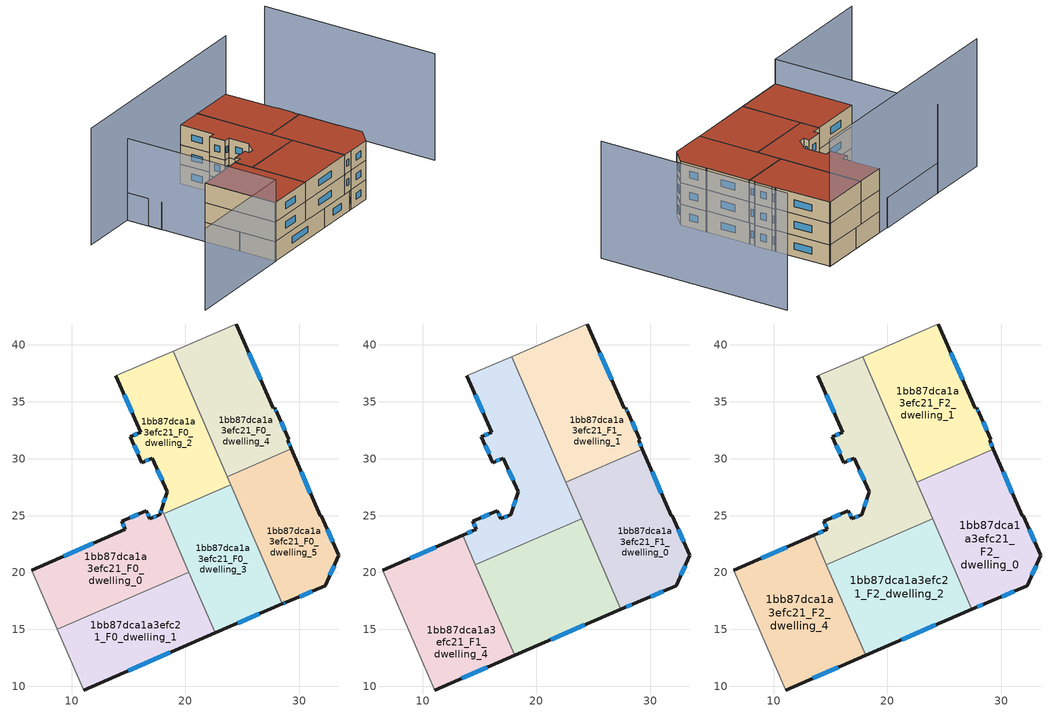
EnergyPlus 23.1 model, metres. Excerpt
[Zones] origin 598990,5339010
1bb87dca1a3efc21_F0_dwelling_0
 floor ground (EU_floor_Construction): 17.9,25.6 20.31,20.01 8.74,15.03 6.5,20.2 14.71,23.78 14.41,24.52 16.57,25.45 16.88,24.71 17.73,25.08 z0
 wall outside (EU_wall_Construction): 17.9,25.6 17.73,25.08 16.88,24.71 16.57,25.45 14.41,24.52 14.71,23.78 6.5,20.2 z0:3
 wall to 1bb87dca1a3efc21_F0_dwelling_1 (EU_wall_Construction): 8.74,15.03 20.31,20.01 z0:3
 wall adiabatic (EU_wall_Construction): 6.5,20.2 8.74,15.03 z0:3
 wall to 1bb87dca1a3efc21_F0_dwelling_3 (EU_wall_Construction): 20.31,20.01 18.1,25.16 z0:3
 wall to 1bb87dca1a3efc21_F0_dwelling_2 (EU_wall_Construction): 18.1,25.16 17.9,25.6 z0:3
 window (EU_Window_Construction): 15.84,25.13 15.14,24.83 / 16.77,24.96 16.68,25.19 / 17.44,24.95 17.17,24.83 / 17.84,25.42 17.79,25.25 / 11.92,22.56 9.29,21.42 / 14.51,24.27 14.61,24.03 z1.02:1.98
1bb87dca1a3efc21_F0_dwelling_1
 floor ground (EU_floor_Construction): 20.31,20.01 22.61,14.68 11.06,9.67 8.74,15.03 z0
 wall outside (EU_wall_Construction): 11.06,9.67 22.61,14.68 z0:3
 wall adiabatic (EU_wall_Construction): 8.74,15.03 11.06,9.67 z0:3
 wall to 1bb87dca1a3efc21_F0_dwelling_3 (EU_wall_Construction): 22.61,14.68 20.31,20.01 z0:3
 window (EU_Window_Construction): 14.99,11.38 18.68,12.98 z1.02:1.98
1bb87dca1a3efc21_F0_dwelling_2
 floor ground (EU_floor_Construction): 18.94,39.46 24.01,27.7 18.1,25.16 17.9,25.6 18.39,27.09 17.07,30.06 16.18,29.67 15.17,31.94 16.06,32.33 13.88,37.29 z0
 wall outside (EU_wall_Construction): 13.88,37.29 16.06,32.33 15.17,31.94 16.18,29.67 17.07,30.06 18.39,27.09 17.9,25.6 z0:3
 wall to 1bb87dca1a3efc21_F0_dwelling_3 (EU_wall_Construction): 18.1,25.16 24.01,27.7 z0:3
 wall adiabatic (EU_wall_Construction): 18.94,39.46 13.88,37.29 z0:3
 wall to 1bb87dca1a3efc21_F0_dwelling_4 (EU_wall_Construction): 23.69,28.44 18.94,39.46 z0:3
 wall to 1bb87dca1a3efc21_F0_dwelling_5 (EU_wall_Construction): 24.01,27.7 23.69,28.44 z0:3
 window (EU_Window_Construction): 18.23,26.58 18.07,26.11 / 17.52,29.05 17.94,28.1 / 16.48,29.8 16.77,29.93 / 15.51,31.17 15.84,30.44 / 15.76,32.2 15.47,32.07 / 14.62,35.6 15.32,34.02 z1.02:1.98
1bb87dca1a3efc21_F0_dwelling_3
 floor ground (EU_floor_Construction): 24.01,27.7 28.51,17.25 22.61,14.68 18.1,25.16 z0
 wall outside (EU_wall_Construction): 22.61,14.68 28.51,17.25 z0:3
 wall to 1bb87dca1a3efc21_F0_dwelling_5 (EU_wall_Construction): 28.51,17.25 24.01,27.7 z0:3
 window (EU_Window_Construction): 24.62,15.56 26.5,16.37 z1.02:1.98
 ceiling adiabatic (EU_roof_Construction): 28.51,17.25 24.01,27.7 18.1,25.16 22.61,14.68 z3
1bb87dca1a3efc21_F0_dwelling_4
 floor ground (EU_floor_Construction): 24.45,41.84 27.74,34.44 27.84,34.48 28.06,34.01 29.1,31.73 28.99,31.62 29.32,30.86 23.69,28.44 18.94,39.46 24.42,41.82 z0
 wall outside (EU_wall_Construction): 29.32,30.86 28.99,31.62 29.1,31.73 28.06,34.01 27.84,34.48 27.74,34.44 24.45,41.84 z0:3
 wall to 1bb87dca1a3efc21_F0_dwelling_5 (EU_wall_Construction): 23.69,28.44 29.32,30.86 z0:3
 wall adiabatic (EU_wall_Construction): 24.45,41.84 24.42,41.82 18.94,39.46 z0:3
 window (EU_Window_Construction): 26.62,36.96 25.57,39.32 / 27.98,34.17 27.92,34.32 / 28.75,32.51 28.41,33.24 / 29.21,31.12 29.1,31.36 z1.02:1.98
1bb87dca1a3efc21_F0_dwelling_5
 floor ground (EU_floor_Construction): 29.32,30.86 31.84,24.98 31.93,24.97 33.48,21.51 32.31,18.83 28.88,17.37 28.87,17.4 28.51,17.25 23.69,28.44 z0
 wall outside (EU_wall_Construction): 28.51,17.25 28.87,17.4 28.88,17.37 32.31,18.83 33.48,21.51 31.93,24.97 31.84,24.98 29.32,30.86 z0:3
 window (EU_Window_Construction): 32.7,19.74 33.08,20.6 / 30.05,17.87 31.14,18.33 / 28.63,17.3 28.75,17.35 / 30.98,26.98 30.18,28.86 / 32.95,22.69 32.46,23.79 z1.02:1.98
1bb87dca1a3efc21_F1_dwelling_0
 floor to 1bb87dca1a3efc21_F0_dwelling_5 (EU_floor_Construction): 29.32,30.85 31.84,24.98 31.93,24.97 33.48,21.51 32.31,18.83 28.88,17.37 28.87,17.4 28.51,17.25 23.7,28.42 z3
 floor to 1bb87dca1a3efc21_F0_dwelling_2 (EU_floor_Construction): 23.7,28.42 24,27.7 22.89,27.22 22.58,27.94 z3
 floor adiabatic (EU_floor_Construction): 24,27.7 28.51,17.25 27.4,16.76 22.89,27.22 z3
 wall outside (EU_wall_Construction): 27.4,16.76 28.87,17.4 28.88,17.37 32.31,18.83 33.48,21.51 31.93,24.97 31.84,24.98 29.32,30.85 z3:6
 wall to 1bb87dca1a3efc21_F1_dwelling_1 (EU_wall_Construction): 29.32,30.85 22.58,27.94 z3:6
 wall to 1bb87dca1a3efc21_F1_dwelling_2 (EU_wall_Construction): 23.98,24.7 27.4,16.76 z3:6
 wall to 1bb87dca1a3efc21_F1_dwelling_3 (EU_wall_Construction): 22.58,27.94 23.98,24.7 z3:6
 window (EU_Window_Construction): 30.98,26.98 30.18,28.85 / 32.95,22.69 32.46,23.79 / 32.7,19.74 33.08,20.6 / 30.05,17.87 31.14,18.33 / 27.9,16.98 28.37,17.18 z4.02:4.98
1bb87dca1a3efc21_F1_dwelling_1
 floor outside (EU_floor_Construction): 29.32,30.86 29.32,30.85 23.69,28.44 z3
 floor to 1bb87dca1a3efc21_F0_dwelling_4 (EU_floor_Construction): 24.45,41.84 27.74,34.44 27.84,34.48 28.06,34.01 29.1,31.73 28.99,31.62 29.32,30.86 23.69,28.44 18.94,39.46 24.42,41.82 z3
 floor to 1bb87dca1a3efc21_F0_dwelling_2 (EU_floor_Construction): 18.94,39.46 23.69,28.44 23.7,28.42 22.58,27.94 17.82,38.98 z3
 floor to 1bb87dca1a3efc21_F0_dwelling_5 (EU_floor_Construction): 29.32,30.85 23.7,28.42 23.69,28.44 z3
 wall outside (EU_wall_Construction): 29.32,30.85 28.99,31.62 29.1,31.73 28.06,34.01 27.84,34.48 27.74,34.44 24.45,41.84 z3:6
 wall adiabatic (EU_wall_Construction): 24.45,41.84 24.42,41.82 17.82,38.99 z3:6
 wall to 1bb87dca1a3efc21_F1_dwelling_3 (EU_wall_Construction): 17.82,38.99 22.58,27.94 z3:6
 window (EU_Window_Construction): 26.62,36.96 25.57,39.32 / 27.98,34.17 27.92,34.32 / 28.75,32.51 28.41,33.24 / 29.21,31.11 29.11,31.36 z4.02:4.98
1bb87dca1a3efc21_F1_dwelling_2
 floor adiabatic (EU_floor_Construction): 23.98,24.7 27.4,16.76 22.61,14.68 19.18,22.64 z3
 floor to 1bb87dca1a3efc21_F0_dwelling_1 (EU_floor_Construction): 20.31,20.01 22.61,14.68 18.08,12.72 15.78,18.06 z3
 floor to 1bb87dca1a3efc21_F0_dwelling_0 (EU_floor_Construction): 19.18,22.64 20.31,20.01 15.78,18.06 14.65,20.68 z3
 wall outside (EU_wall_Construction): 18.08,12.72 27.4,16.76 z3:6
 wall to 1bb87dca1a3efc21_F1_dwelling_3 (EU_wall_Construction): 23.98,24.7 14.65,20.68 z3:6
 wall to 1bb87dca1a3efc21_F1_dwelling_4 (EU_wall_Construction): 14.65,20.68 18.08,12.72 z3:6
 window (EU_Window_Construction): 21.25,14.09 24.23,15.39 z4.02:4.98
1bb87dca1a3efc21_F1_dwelling_3
 floor to 1bb87dca1a3efc21_F0_dwelling_2 (EU_floor_Construction): 17.82,38.98 22.89,27.22 18.1,25.16 17.9,25.6 18.39,27.09 17.07,30.06 16.18,29.67 15.17,31.94 16.06,32.33 13.88,37.29 z3
 floor to 1bb87dca1a3efc21_F0_dwelling_0 (EU_floor_Construction): 17.9,25.6 19.18,22.64 14.65,20.68 13.53,23.27 14.71,23.78 14.41,24.52 16.57,25.45 16.88,24.71 17.73,25.08 z3
 floor adiabatic (EU_floor_Construction): 22.89,27.22 23.98,24.7 19.18,22.64 18.1,25.16 z3
 wall outside (EU_wall_Construction): 13.88,37.29 16.06,32.33 15.17,31.94 16.18,29.67 17.07,30.06 18.39,27.09 17.73,25.08 16.88,24.71 16.57,25.45 14.41,24.52 14.71,23.78 13.53,23.27 z3:6
 wall adiabatic (EU_wall_Construction): 17.82,38.99 13.88,37.29 z3:6
 wall to 1bb87dca1a3efc21_F1_dwelling_4 (EU_wall_Construction): 13.53,23.27 14.65,20.68 z3:6
 window (EU_Window_Construction): 14.31,23.61 13.93,23.44 / 14.51,24.27 14.61,24.03 / 15.84,25.13 15.14,24.83 / 16.77,24.96 16.68,25.19 / 17.44,24.95 17.17,24.83 / 18.17,26.4 17.95,25.76 / 17.52,29.05 17.94,28.1 / 16.48,29.8 16.77,29.93 / 15.51,31.17 15.84,30.44 / 15.76,32.2 15.47,32.07 / 14.62,35.6 15.32,34.02 z4.02:4.98
1bb87dca1a3efc21_F1_dwelling_4
 floor to 1bb87dca1a3efc21_F0_dwelling_0 (EU_floor_Construction): 13.53,23.27 15.78,18.06 8.74,15.03 6.5,20.2 z3
 floor to 1bb87dca1a3efc21_F0_dwelling_1 (EU_floor_Construction): 15.78,18.06 18.08,12.72 11.06,9.67 8.74,15.03 z3
 wall outside (EU_wall_Construction): 11.06,9.67 18.08,12.72 / 13.53,23.27 6.5,20.2 z3:6
 wall adiabatic (EU_wall_Construction): 6.5,20.2 11.06,9.67 z3:6
 window (EU_Window_Construction): 13.45,10.71 15.69,11.68 / 11.14,22.22 8.89,21.24 z4.02:4.98
1bb87dca1a3efc21_F2_dwelling_0
 floor to 1bb87dca1a3efc21_F1_dwelling_0 (EU_floor_Construction): 29.32,30.85 31.84,24.98 31.93,24.97 33.48,21.51 32.31,18.83 28.88,17.37 28.87,17.4 27.4,16.76 22.58,27.94 z6
 wall outside (EU_wall_Construction): 27.4,16.76 28.87,17.4 28.88,17.37 32.31,18.83 33.48,21.51 31.93,24.97 31.84,24.98 29.32,30.85 z6:9
 wall to 1bb87dca1a3efc21_F2_dwelling_1 (EU_wall_Construction): 29.32,30.85 22.58,27.94 z6:9
 wall to 1bb87dca1a3efc21_F2_dwelling_2 (EU_wall_Construction): 23.98,24.7 27.4,16.76 z6:9
 wall to 1bb87dca1a3efc21_F2_dwelling_3 (EU_wall_Construction): 22.58,27.94 23.98,24.7 z6:9
 window (EU_Window_Construction): 30.98,26.98 30.18,28.85 / 32.95,22.69 32.46,23.79 / 32.7,19.74 33.08,20.6 / 30.05,17.87 31.14,18.33 / 27.9,16.98 28.37,17.18 z7.02:7.98
 roof outside (EU_roof_Construction): 32.31,18.83 33.48,21.51 31.93,24.97 31.84,24.98 29.32,30.85 22.58,27.94 27.4,16.76 28.87,17.4 28.88,17.37 z9
1bb87dca1a3efc21_F2_dwelling_1
 floor to 1bb87dca1a3efc21_F1_dwelling_1 (EU_floor_Construction): 24.45,41.84 27.74,34.44 27.84,34.48 28.06,34.01 29.1,31.73 28.99,31.62 29.32,30.85 22.58,27.94 17.82,38.99 24.42,41.82 z6
 wall outside (EU_wall_Construction): 29.32,30.85 28.99,31.62 29.1,31.73 28.06,34.01 27.84,34.48 27.74,34.44 24.45,41.84 z6:9
 wall adiabatic (EU_wall_Construction): 24.45,41.84 24.42,41.82 17.82,38.99 z6:9
 wall to 1bb87dca1a3efc21_F2_dwelling_3 (EU_wall_Construction): 17.82,38.99 22.58,27.94 z6:9
 window (EU_Window_Construction): 26.62,36.96 25.57,39.32 / 27.98,34.17 27.92,34.32 / 28.75,32.51 28.41,33.24 / 29.21,31.11 29.11,31.36 z7.02:7.98
 roof outside (EU_roof_Construction): 29.32,30.85 28.99,31.62 29.1,31.73 28.06,34.01 27.84,34.48 27.74,34.44 24.45,41.84 24.42,41.82 17.82,38.99 22.58,27.94 z9
1bb87dca1a3efc21_F2_dwelling_2
 floor to 1bb87dca1a3efc21_F1_dwelling_2 (EU_floor_Construction): 23.98,24.7 27.4,16.76 18.08,12.72 14.65,20.68 z6
 wall outside (EU_wall_Construction): 18.08,12.72 27.4,16.76 z6:9
 wall to 1bb87dca1a3efc21_F2_dwelling_3 (EU_wall_Construction): 23.98,24.7 14.65,20.68 z6:9
 wall to 1bb87dca1a3efc21_F2_dwelling_4 (EU_wall_Construction): 14.65,20.68 18.08,12.72 z6:9
 window (EU_Window_Construction): 21.25,14.09 24.23,15.39 z7.02:7.98
 roof outside (EU_roof_Construction): 27.4,16.76 23.98,24.7 14.65,20.68 18.08,12.72 z9
1bb87dca1a3efc21_F2_dwelling_3
 floor to 1bb87dca1a3efc21_F1_dwelling_3 (EU_floor_Construction): 17.82,38.99 23.98,24.7 14.65,20.68 13.53,23.27 14.71,23.78 14.41,24.52 16.57,25.45 16.88,24.71 17.73,25.08 18.39,27.09 17.07,30.06 16.18,29.67 15.17,31.94 16.06,32.33 13.88,37.29 z6
 wall outside (EU_wall_Construction): 13.88,37.29 16.06,32.33 15.17,31.94 16.18,29.67 17.07,30.06 18.39,27.09 17.73,25.08 16.88,24.71 16.57,25.45 14.41,24.52 14.71,23.78 13.53,23.27 z6:9
 wall adiabatic (EU_wall_Construction): 17.82,38.99 13.88,37.29 z6:9
 wall to 1bb87dca1a3efc21_F2_dwelling_4 (EU_wall_Construction): 13.53,23.27 14.65,20.68 z6:9
 window (EU_Window_Construction): 14.31,23.61 13.93,23.44 / 14.51,24.27 14.61,24.03 / 15.84,25.13 15.14,24.83 / 16.77,24.96 16.68,25.19 / 17.44,24.95 17.17,24.83 / 18.17,26.4 17.95,25.76 / 17.52,29.05 17.94,28.1 / 16.48,29.8 16.77,29.93 / 15.51,31.17 15.84,30.44 / 15.76,32.2 15.47,32.07 / 14.62,35.6 15.32,34.02 z7.02:7.98
 roof outside (EU_roof_Construction): 23.98,24.7 17.82,38.99 13.88,37.29 16.06,32.33 15.17,31.94 16.18,29.67 17.07,30.06 18.39,27.09 17.73,25.08 16.88,24.71 16.57,25.45 14.41,24.52 14.71,23.78 13.53,23.27 14.65,20.68 z9
1bb87dca1a3efc21_F2_dwelling_4
 floor to 1bb87dca1a3efc21_F1_dwelling_4 (EU_floor_Construction): 13.53,23.27 18.08,12.72 11.06,9.67 6.5,20.2 z6
 wall outside (EU_wall_Construction): 11.06,9.67 18.08,12.72 / 13.53,23.27 6.5,20.2 z6:9
 wall adiabatic (EU_wall_Construction): 6.5,20.2 11.06,9.67 z6:9
 window (EU_Window_Construction): 13.45,10.71 15.69,11.68 / 11.14,22.22 8.89,21.24 z7.02:7.98
 roof outside (EU_roof_Construction): 18.08,12.72 13.53,23.27 6.5,20.2 11.06,9.67 z9
shading: 1.36,32 11.1,9.63 / 11.1,9.63 -5.53,2.39 z0:12.5; 12.18,36.65 14.47,31.47 / 14.47,31.47 3.67,26.71 / 3.67,26.71 1.39,31.89 / 1.39,31.89 12.18,36.65 z0:4.2; 47.06,23.68 35.98,49.23 z0:16.4; 24.53,41.87 -7.08,28.23 z0:17.9
[Building]
EU S2 Campaign: North Axis=0; Terrain=City; Solar Distribution=FullExterior
[Site:Location]
Vienna: Latitude=48; Longitude=16.5; Time Zone=1; Elevation=183
[SizingPeriod:WeatherFileDays]
AnnualSizingPeriod: Begin Month=1; Begin Day of Month=1; End Month=12; End Day of Month=31; Day of Week for Start Day=Monday; Use Weather File Daylight Saving Period=No; Use Weather File Rain and Snow Indicators=No
[MATERIAL]
EU_InternalMass_Material: Roughness=MediumRough; Thickness=0.1; Conductivity=1; Density=1800; Specific Heat=900; Thermal Absorptance=0.9; Solar Absorptance=0.7; Visible Absorptance=0.7
[MATERIAL:NOMASS] Roughness=MediumRough; Thermal Absorptance=0.9; Solar Absorptance=0.7; Visible Absorptance=0.7
Name | Thermal Resistance
EU_wall_NoMass | 0.942466
EU_roof_NoMass | 0.551687
EU_floor_NoMass | 0.66527
[WINDOWMATERIAL:SIMPLEGLAZINGSYSTEM]
EU_Window_SimpleGlazing: UFactor=2.03367; Solar Heat Gain Coefficient=0.65; Visible Transmittance=0.65
[CONSTRUCTION]
EU_wall_Construction: EU_wall_NoMass
EU_roof_Construction: EU_roof_NoMass
EU_floor_Construction: EU_floor_NoMass
EU_Window_Construction: EU_Window_SimpleGlazing
EU_InternalMass_Construction: EU_InternalMass_Material
[ZONE] Type=1; Multiplier=1; Ceiling Height=autocalculate; Floor Area=autocalculate; Part of Total Floor Area=Yes
Name | Volume
1bb87dca1a3efc21_F0_dwelling_0 | 219.998
1bb87dca1a3efc21_F1_dwelling_0; 1bb87dca1a3efc21_F2_dwelling_0 | 264.012
1bb87dca1a3efc21_F0_dwelling_1 | 220
1bb87dca1a3efc21_F1_dwelling_1; 1bb87dca1a3efc21_F2_dwelling_1 | 264.01
1bb87dca1a3efc21_F0_dwelling_2 | 219.984
1bb87dca1a3efc21_F1_dwelling_2; 1bb87dca1a3efc21_F2_dwelling_2 | 263.963
1bb87dca1a3efc21_F0_dwelling_3 | 219.981
1bb87dca1a3efc21_F1_dwelling_3; 1bb87dca1a3efc21_F2_dwelling_3 | 264.006
1bb87dca1a3efc21_F0_dwelling_4 | 219.989
1bb87dca1a3efc21_F1_dwelling_4; 1bb87dca1a3efc21_F2_dwelling_4 | 263.99
1bb87dca1a3efc21_F0_dwelling_5 | 220.011
[INTERNALMASS] Construction=EU_InternalMass_Construction
Name | Zone or ZoneList | Surface Area
1bb87dca1a3efc21_F0_dwelling_0_EU_InternalMass | 1bb87dca1a3efc21_F0_dwelling_0 | 73.3325
1bb87dca1a3efc21_F0_dwelling_1_EU_InternalMass | 1bb87dca1a3efc21_F0_dwelling_1 | 73.3338
1bb87dca1a3efc21_F0_dwelling_2_EU_InternalMass | 1bb87dca1a3efc21_F0_dwelling_2 | 73.3277
1bb87dca1a3efc21_F0_dwelling_3_EU_InternalMass | 1bb87dca1a3efc21_F0_dwelling_3 | 73.3274
1bb87dca1a3efc21_F0_dwelling_4_EU_InternalMass | 1bb87dca1a3efc21_F0_dwelling_4 | 73.3297
1bb87dca1a3efc21_F0_dwelling_5_EU_InternalMass | 1bb87dca1a3efc21_F0_dwelling_5 | 73.3369
1bb87dca1a3efc21_F1_dwelling_0_EU_InternalMass | 1bb87dca1a3efc21_F1_dwelling_0 | 88.0055
1bb87dca1a3efc21_F1_dwelling_1_EU_InternalMass | 1bb87dca1a3efc21_F1_dwelling_1 | 88.0038
1bb87dca1a3efc21_F1_dwelling_2_EU_InternalMass | 1bb87dca1a3efc21_F1_dwelling_2 | 87.9878
1bb87dca1a3efc21_F1_dwelling_3_EU_InternalMass | 1bb87dca1a3efc21_F1_dwelling_3 | 88.0015
1bb87dca1a3efc21_F1_dwelling_4_EU_InternalMass | 1bb87dca1a3efc21_F1_dwelling_4 | 87.9965
1bb87dca1a3efc21_F2_dwelling_0_EU_InternalMass | 1bb87dca1a3efc21_F2_dwelling_0 | 88.0055
1bb87dca1a3efc21_F2_dwelling_1_EU_InternalMass | 1bb87dca1a3efc21_F2_dwelling_1 | 88.0038
1bb87dca1a3efc21_F2_dwelling_2_EU_InternalMass | 1bb87dca1a3efc21_F2_dwelling_2 | 87.9878
1bb87dca1a3efc21_F2_dwelling_3_EU_InternalMass | 1bb87dca1a3efc21_F2_dwelling_3 | 88.0015
1bb87dca1a3efc21_F2_dwelling_4_EU_InternalMass | 1bb87dca1a3efc21_F2_dwelling_4 | 87.9965
[OTHEREQUIPMENT] Fuel Type=Electricity; Design Level Calculation Method=Watts/Area; Power per Zone Floor Area=1; Fraction Latent=0; Fraction Radiant=0; Fraction Lost=0; Carbon Dioxide Generation Rate=0; EndUse Subcategory=EU_Step8_InternalGains
Name | Zone or ZoneList or Space or SpaceList | Schedule
EU_Step8_InternalGain_1bb87dca1a3efc21_F0_dwelling_0_f000 | 1bb87dca1a3efc21_F0_dwelling_0 | EU_Step8_GainSchedule_1bb87dca1a3efc21_F0_dwelling_0_f000
EU_Step8_InternalGain_1bb87dca1a3efc21_F0_dwelling_1_f000 | 1bb87dca1a3efc21_F0_dwelling_1 | EU_Step8_GainSchedule_1bb87dca1a3efc21_F0_dwelling_1_f000
EU_Step8_InternalGain_1bb87dca1a3efc21_F0_dwelling_2_f000 | 1bb87dca1a3efc21_F0_dwelling_2 | EU_Step8_GainSchedule_1bb87dca1a3efc21_F0_dwelling_2_f000
EU_Step8_InternalGain_1bb87dca1a3efc21_F0_dwelling_3_f000 | 1bb87dca1a3efc21_F0_dwelling_3 | EU_Step8_GainSchedule_1bb87dca1a3efc21_F0_dwelling_3_f000
EU_Step8_InternalGain_1bb87dca1a3efc21_F0_dwelling_4_f000 | 1bb87dca1a3efc21_F0_dwelling_4 | EU_Step8_GainSchedule_1bb87dca1a3efc21_F0_dwelling_4_f000
EU_Step8_InternalGain_1bb87dca1a3efc21_F0_dwelling_5_f000 | 1bb87dca1a3efc21_F0_dwelling_5 | EU_Step8_GainSchedule_1bb87dca1a3efc21_F0_dwelling_5_f000
EU_Step8_InternalGain_1bb87dca1a3efc21_F1_dwelling_0_f000 | 1bb87dca1a3efc21_F1_dwelling_0 | EU_Step8_GainSchedule_1bb87dca1a3efc21_F1_dwelling_0_f000
EU_Step8_InternalGain_1bb87dca1a3efc21_F1_dwelling_1_f000 | 1bb87dca1a3efc21_F1_dwelling_1 | EU_Step8_GainSchedule_1bb87dca1a3efc21_F1_dwelling_1_f000
EU_Step8_InternalGain_1bb87dca1a3efc21_F1_dwelling_2_f000 | 1bb87dca1a3efc21_F1_dwelling_2 | EU_Step8_GainSchedule_1bb87dca1a3efc21_F1_dwelling_2_f000
EU_Step8_InternalGain_1bb87dca1a3efc21_F1_dwelling_3_f000 | 1bb87dca1a3efc21_F1_dwelling_3 | EU_Step8_GainSchedule_1bb87dca1a3efc21_F1_dwelling_3_f000
EU_Step8_InternalGain_1bb87dca1a3efc21_F1_dwelling_4_f000 | 1bb87dca1a3efc21_F1_dwelling_4 | EU_Step8_GainSchedule_1bb87dca1a3efc21_F1_dwelling_4_f000
EU_Step8_InternalGain_1bb87dca1a3efc21_F2_dwelling_0_f000 | 1bb87dca1a3efc21_F2_dwelling_0 | EU_Step8_GainSchedule_1bb87dca1a3efc21_F2_dwelling_0_f000
EU_Step8_InternalGain_1bb87dca1a3efc21_F2_dwelling_1_f000 | 1bb87dca1a3efc21_F2_dwelling_1 | EU_Step8_GainSchedule_1bb87dca1a3efc21_F2_dwelling_1_f000
EU_Step8_InternalGain_1bb87dca1a3efc21_F2_dwelling_2_f000 | 1bb87dca1a3efc21_F2_dwelling_2 | EU_Step8_GainSchedule_1bb87dca1a3efc21_F2_dwelling_2_f000
EU_Step8_InternalGain_1bb87dca1a3efc21_F2_dwelling_3_f000 | 1bb87dca1a3efc21_F2_dwelling_3 | EU_Step8_GainSchedule_1bb87dca1a3efc21_F2_dwelling_3_f000
EU_Step8_InternalGain_1bb87dca1a3efc21_F2_dwelling_4_f000 | 1bb87dca1a3efc21_F2_dwelling_4 | EU_Step8_GainSchedule_1bb87dca1a3efc21_F2_dwelling_4_f000
[ZONEVENTILATION:DESIGNFLOWRATE] Schedule=EU_AlwaysOn; Design Flow Rate Calculation Method=AirChanges/Hour; Air Changes per Hour=0.530523; Ventilation Type=Natural; Fan Pressure Rise=0; Fan Total Efficiency=1; Constant Term Coefficient=1; Temperature Term Coefficient=0; Velocity Term Coefficient=0; Velocity Squared Term Coefficient=0; Minimum Indoor Temperature=-100; Maximum Indoor Temperature=100; Delta Temperature=-100; Minimum Outdoor Temperature=-100; Maximum Outdoor Temperature=100; Maximum Wind Speed=40
Name | Zone or ZoneList or Space or SpaceList
EU_ConstantAir_1bb87dca1a3efc21_F0_dwelling_0 | 1bb87dca1a3efc21_F0_dwelling_0
EU_ConstantAir_1bb87dca1a3efc21_F0_dwelling_1 | 1bb87dca1a3efc21_F0_dwelling_1
EU_ConstantAir_1bb87dca1a3efc21_F0_dwelling_2 | 1bb87dca1a3efc21_F0_dwelling_2
EU_ConstantAir_1bb87dca1a3efc21_F0_dwelling_3 | 1bb87dca1a3efc21_F0_dwelling_3
EU_ConstantAir_1bb87dca1a3efc21_F0_dwelling_4 | 1bb87dca1a3efc21_F0_dwelling_4
EU_ConstantAir_1bb87dca1a3efc21_F0_dwelling_5 | 1bb87dca1a3efc21_F0_dwelling_5
EU_ConstantAir_1bb87dca1a3efc21_F1_dwelling_0 | 1bb87dca1a3efc21_F1_dwelling_0
EU_ConstantAir_1bb87dca1a3efc21_F1_dwelling_1 | 1bb87dca1a3efc21_F1_dwelling_1
EU_ConstantAir_1bb87dca1a3efc21_F1_dwelling_2 | 1bb87dca1a3efc21_F1_dwelling_2
EU_ConstantAir_1bb87dca1a3efc21_F1_dwelling_3 | 1bb87dca1a3efc21_F1_dwelling_3
EU_ConstantAir_1bb87dca1a3efc21_F1_dwelling_4 | 1bb87dca1a3efc21_F1_dwelling_4
EU_ConstantAir_1bb87dca1a3efc21_F2_dwelling_0 | 1bb87dca1a3efc21_F2_dwelling_0
EU_ConstantAir_1bb87dca1a3efc21_F2_dwelling_1 | 1bb87dca1a3efc21_F2_dwelling_1
EU_ConstantAir_1bb87dca1a3efc21_F2_dwelling_2 | 1bb87dca1a3efc21_F2_dwelling_2
EU_ConstantAir_1bb87dca1a3efc21_F2_dwelling_3 | 1bb87dca1a3efc21_F2_dwelling_3
EU_ConstantAir_1bb87dca1a3efc21_F2_dwelling_4 | 1bb87dca1a3efc21_F2_dwelling_4
[HVACTEMPLATE:THERMOSTAT] Constant Heating Setpoint=20; Constant Cooling Setpoint=50
EU_HeatOnly_1bb87dca1a3efc21_F0_dwelling_0; EU_HeatOnly_1bb87dca1a3efc21_F0_dwelling_1; EU_HeatOnly_1bb87dca1a3efc21_F0_dwelling_2; EU_HeatOnly_1bb87dca1a3efc21_F0_dwelling_3; EU_HeatOnly_1bb87dca1a3efc21_F0_dwelling_4; EU_HeatOnly_1bb87dca1a3efc21_F0_dwelling_5; EU_HeatOnly_1bb87dca1a3efc21_F1_dwelling_0; EU_HeatOnly_1bb87dca1a3efc21_F1_dwelling_1; EU_HeatOnly_1bb87dca1a3efc21_F1_dwelling_2; EU_HeatOnly_1bb87dca1a3efc21_F1_dwelling_3; EU_HeatOnly_1bb87dca1a3efc21_F1_dwelling_4; EU_HeatOnly_1bb87dca1a3efc21_F2_dwelling_0; EU_HeatOnly_1bb87dca1a3efc21_F2_dwelling_1; EU_HeatOnly_1bb87dca1a3efc21_F2_dwelling_2; EU_HeatOnly_1bb87dca1a3efc21_F2_dwelling_3; EU_HeatOnly_1bb87dca1a3efc21_F2_dwelling_4
[HVACTEMPLATE:ZONE:IDEALLOADSAIRSYSTEM] System Availability Schedule=EU_AlwaysOn; Maximum Heating Supply Air Temperature=50; Minimum Cooling Supply Air Temperature=13; Maximum Heating Supply Air Humidity Ratio=0.0156; Minimum Cooling Supply Air Humidity Ratio=0.0077; Heating Limit=NoLimit; Cooling Limit=NoLimit; Heating Availability Schedule=EU_AlwaysOn; Cooling Availability Schedule=EU_CoolingOff; Dehumidification Control Type=ConstantSensibleHeatRatio; Cooling Sensible Heat Ratio=0.7; Dehumidification Setpoint=60; Humidification Control Type=None; Humidification Setpoint=30; Outdoor Air Method=None; Outdoor Air Flow Rate per Person=0.00944; Outdoor Air Flow Rate per Zone Floor Area=0; Outdoor Air Flow Rate per Zone=0; Demand Controlled Ventilation Type=None; Outdoor Air Economizer Type=NoEconomizer; Heat Recovery Type=None; Sensible Heat Recovery Effectiveness=0.7; Latent Heat Recovery Effectiveness=0.65
Name | Template Thermostat
1bb87dca1a3efc21_F0_dwelling_0 | EU_HeatOnly_1bb87dca1a3efc21_F0_dwelling_0
1bb87dca1a3efc21_F0_dwelling_1 | EU_HeatOnly_1bb87dca1a3efc21_F0_dwelling_1
1bb87dca1a3efc21_F0_dwelling_2 | EU_HeatOnly_1bb87dca1a3efc21_F0_dwelling_2
1bb87dca1a3efc21_F0_dwelling_3 | EU_HeatOnly_1bb87dca1a3efc21_F0_dwelling_3
1bb87dca1a3efc21_F0_dwelling_4 | EU_HeatOnly_1bb87dca1a3efc21_F0_dwelling_4
1bb87dca1a3efc21_F0_dwelling_5 | EU_HeatOnly_1bb87dca1a3efc21_F0_dwelling_5
1bb87dca1a3efc21_F1_dwelling_0 | EU_HeatOnly_1bb87dca1a3efc21_F1_dwelling_0
1bb87dca1a3efc21_F1_dwelling_1 | EU_HeatOnly_1bb87dca1a3efc21_F1_dwelling_1
1bb87dca1a3efc21_F1_dwelling_2 | EU_HeatOnly_1bb87dca1a3efc21_F1_dwelling_2
1bb87dca1a3efc21_F1_dwelling_3 | EU_HeatOnly_1bb87dca1a3efc21_F1_dwelling_3
1bb87dca1a3efc21_F1_dwelling_4 | EU_HeatOnly_1bb87dca1a3efc21_F1_dwelling_4
1bb87dca1a3efc21_F2_dwelling_0 | EU_HeatOnly_1bb87dca1a3efc21_F2_dwelling_0
1bb87dca1a3efc21_F2_dwelling_1 | EU_HeatOnly_1bb87dca1a3efc21_F2_dwelling_1
1bb87dca1a3efc21_F2_dwelling_2 | EU_HeatOnly_1bb87dca1a3efc21_F2_dwelling_2
1bb87dca1a3efc21_F2_dwelling_3 | EU_HeatOnly_1bb87dca1a3efc21_F2_dwelling_3
1bb87dca1a3efc21_F2_dwelling_4 | EU_HeatOnly_1bb87dca1a3efc21_F2_dwelling_4
[SIZING:ZONE] Zone Cooling Design Supply Air Temperature Input Method=SupplyAirTemperature; Zone Cooling Design Supply Air Temperature=13; Zone Heating Design Supply Air Temperature Input Method=SupplyAirTemperature; Zone Heating Design Supply Air Temperature=50; Zone Cooling Design Supply Air Humidity Ratio=0.008; Zone Heating Design Supply Air Humidity Ratio=0.008; Cooling Design Air Flow Method=DesignDay; Cooling Design Air Flow Rate=0; Cooling Minimum Air Flow per Zone Floor Area=0.000762; Cooling Minimum Air Flow=0; Cooling Minimum Air Flow Fraction=0.2; Heating Design Air Flow Method=DesignDay; Heating Design Air Flow Rate=0; Heating Maximum Air Flow per Zone Floor Area=0.002032; Heating Maximum Air Flow=0.141576; Heating Maximum Air Flow Fraction=0.3; Account for Dedicated Outdoor Air System=No; Dedicated Outdoor Air System Control Strategy=NeutralSupplyAir; Dedicated Outdoor Air Low Setpoint Temperature for Design=autosize; Dedicated Outdoor Air High Setpoint Temperature for Design=autosize; Zone Load Sizing Method=Sensible Load Only No Latent Load; Zone Latent Cooling Design Supply Air Humidity Ratio Input Method=HumidityRatioDifference; Zone Cooling Design Supply Air Humidity Ratio Difference=0.005; Zone Latent Heating Design Supply Air Humidity Ratio Input Method=HumidityRatioDifference; Zone Humidification Design Supply Air Humidity Ratio Difference=0.005
1bb87dca1a3efc21_F0_dwelling_0; 1bb87dca1a3efc21_F0_dwelling_1; 1bb87dca1a3efc21_F0_dwelling_2; 1bb87dca1a3efc21_F0_dwelling_3; 1bb87dca1a3efc21_F0_dwelling_4; 1bb87dca1a3efc21_F0_dwelling_5; 1bb87dca1a3efc21_F1_dwelling_0; 1bb87dca1a3efc21_F1_dwelling_1; 1bb87dca1a3efc21_F1_dwelling_2; 1bb87dca1a3efc21_F1_dwelling_3; 1bb87dca1a3efc21_F1_dwelling_4; 1bb87dca1a3efc21_F2_dwelling_0; 1bb87dca1a3efc21_F2_dwelling_1; 1bb87dca1a3efc21_F2_dwelling_2; 1bb87dca1a3efc21_F2_dwelling_3; 1bb87dca1a3efc21_F2_dwelling_4
[SCHEDULE:CONSTANT]
Name | Hourly Value
EU_AlwaysOn | 1
EU_CoolingOff | 0
[SCHEDULE:FILE] Column Number=1; Rows to Skip at Top=0; Number of Hours of Data=8760; Column Separator=Comma; Interpolate to Timestep=No; Minutes per Item=60; Adjust Schedule for Daylight Savings=Yes
Name | File
EU_Step8_GainSchedule_1bb87dca1a3efc21_F0_dwelling_0_f000 | ../../schedules/1bb87dca1a3efc21/1bb87dca1a3efc21_F0_dwelling_0_f000_gain.csv
EU_Step8_GainSchedule_1bb87dca1a3efc21_F0_dwelling_1_f000 | ../../schedules/1bb87dca1a3efc21/1bb87dca1a3efc21_F0_dwelling_1_f000_gain.csv
EU_Step8_GainSchedule_1bb87dca1a3efc21_F0_dwelling_2_f000 | ../../schedules/1bb87dca1a3efc21/1bb87dca1a3efc21_F0_dwelling_2_f000_gain.csv
EU_Step8_GainSchedule_1bb87dca1a3efc21_F0_dwelling_3_f000 | ../../schedules/1bb87dca1a3efc21/1bb87dca1a3efc21_F0_dwelling_3_f000_gain.csv
EU_Step8_GainSchedule_1bb87dca1a3efc21_F0_dwelling_4_f000 | ../../schedules/1bb87dca1a3efc21/1bb87dca1a3efc21_F0_dwelling_4_f000_gain.csv
EU_Step8_GainSchedule_1bb87dca1a3efc21_F0_dwelling_5_f000 | ../../schedules/1bb87dca1a3efc21/1bb87dca1a3efc21_F0_dwelling_5_f000_gain.csv
EU_Step8_GainSchedule_1bb87dca1a3efc21_F1_dwelling_0_f000 | ../../schedules/1bb87dca1a3efc21/1bb87dca1a3efc21_F1_dwelling_0_f000_gain.csv
EU_Step8_GainSchedule_1bb87dca1a3efc21_F1_dwelling_1_f000 | ../../schedules/1bb87dca1a3efc21/1bb87dca1a3efc21_F1_dwelling_1_f000_gain.csv
EU_Step8_GainSchedule_1bb87dca1a3efc21_F1_dwelling_2_f000 | ../../schedules/1bb87dca1a3efc21/1bb87dca1a3efc21_F1_dwelling_2_f000_gain.csv
EU_Step8_GainSchedule_1bb87dca1a3efc21_F1_dwelling_3_f000 | ../../schedules/1bb87dca1a3efc21/1bb87dca1a3efc21_F1_dwelling_3_f000_gain.csv
EU_Step8_GainSchedule_1bb87dca1a3efc21_F1_dwelling_4_f000 | ../../schedules/1bb87dca1a3efc21/1bb87dca1a3efc21_F1_dwelling_4_f000_gain.csv
EU_Step8_GainSchedule_1bb87dca1a3efc21_F2_dwelling_0_f000 | ../../schedules/1bb87dca1a3efc21/1bb87dca1a3efc21_F2_dwelling_0_f000_gain.csv
EU_Step8_GainSchedule_1bb87dca1a3efc21_F2_dwelling_1_f000 | ../../schedules/1bb87dca1a3efc21/1bb87dca1a3efc21_F2_dwelling_1_f000_gain.csv
EU_Step8_GainSchedule_1bb87dca1a3efc21_F2_dwelling_2_f000 | ../../schedules/1bb87dca1a3efc21/1bb87dca1a3efc21_F2_dwelling_2_f000_gain.csv
EU_Step8_GainSchedule_1bb87dca1a3efc21_F2_dwelling_3_f000 | ../../schedules/1bb87dca1a3efc21/1bb87dca1a3efc21_F2_dwelling_3_f000_gain.csv
EU_Step8_GainSchedule_1bb87dca1a3efc21_F2_dwelling_4_f000 | ../../schedules/1bb87dca1a3efc21/1bb87dca1a3efc21_F2_dwelling_4_f000_gain.csv
